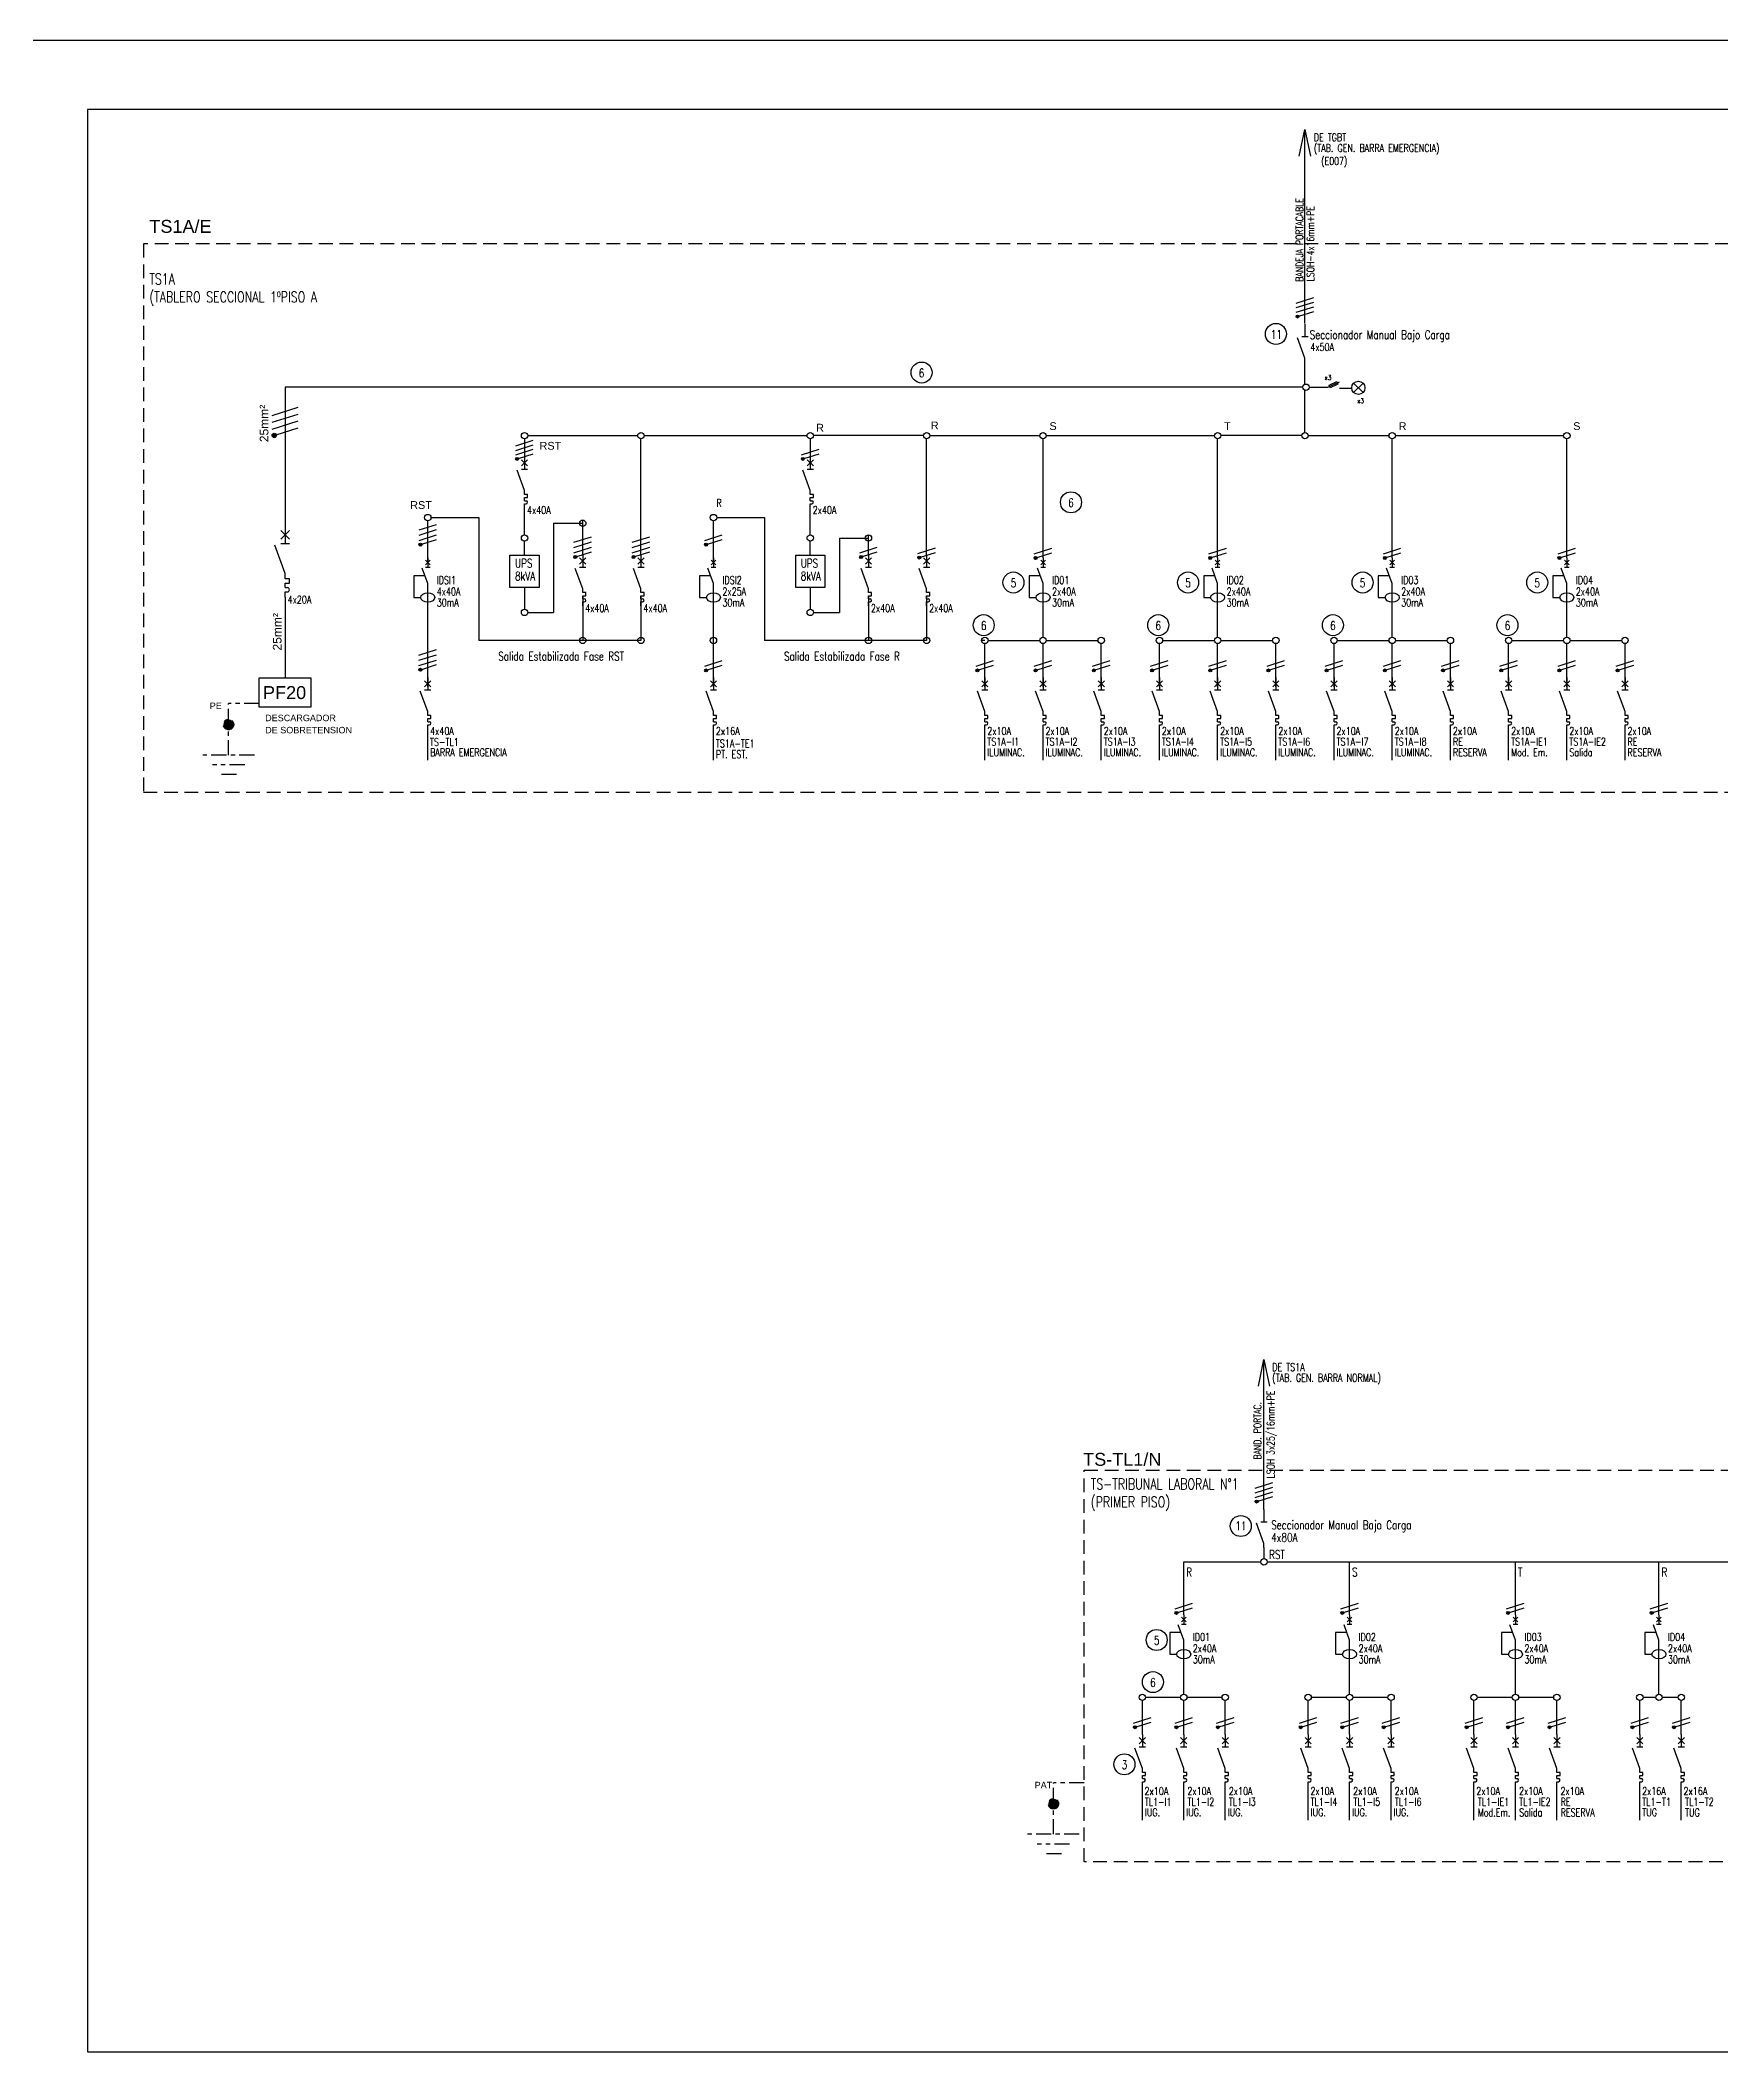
# Model space of a CAD drawing. Extents: x 2998 to 3854, y 1175 to 1727.
# Drawn here: x 3576.21 to 3615.19, y 1446.21 to 1492.87 of the extents above; entities that cross this region are included whole.
import ezdxf
from ezdxf.enums import TextEntityAlignment as Align

# ---------------------------------------------------------------- set-up
doc = ezdxf.new("R2010")
doc.units = 0
doc.linetypes.add('OCJ-ESQUEMAS UNIFILARES-CORREGIDOS IDO-REV.br$0$DASHED', pattern=[19.05, 12.7, -6.35])
doc.linetypes.add('OCJ-ESQUEMAS UNIFILARES-CORREGIDOS IDO-REV.br$0$EJE_5', pattern=[7.1, 5, -1, 0.1, -1])
for name, color, linetype in [('OCJ-ESQUEMAS UNIFILARES-CORREGIDOS IDO-REV.br$0$00-IE', 1, 'Continuous'), ('OCJ-ESQUEMAS UNIFILARES-CORREGIDOS IDO-REV.br$0$00-IE-CABLES', 10, 'Continuous'), ('OCJ-ESQUEMAS UNIFILARES-CORREGIDOS IDO-REV.br$0$01-ELE-APARATOS', 170, 'Continuous'), ('OCJ-ESQUEMAS UNIFILARES-CORREGIDOS IDO-REV.br$0$CABLES', 10, 'Continuous'), ('OCJ-ESQUEMAS UNIFILARES-CORREGIDOS IDO-REV.br$0$ELECTRIC', 4, 'Continuous'), ('OCJ-ESQUEMAS UNIFILARES-CORREGIDOS IDO-REV.br$0$NOMBRE DE PLANOS', 6, 'Continuous'), ('OCJ-ESQUEMAS UNIFILARES-CORREGIDOS IDO-REV.br$0$PAT', 80, 'Continuous'), ('OCJ-ESQUEMAS UNIFILARES-CORREGIDOS IDO-REV.br$0$TEXTO', 7, 'Continuous'), ('OCJ-ESQUEMAS UNIFILARES-CORREGIDOS IDO-REV.br$0$Textos', 4, 'Continuous')]:
    doc.layers.add(name, color=color, linetype=linetype)
doc.styles.add('OCJ-ESQUEMAS UNIFILARES-CORREGIDOS IDO-REV.br$0$ARIAL', font='arial.ttf', dxfattribs={"height": 0.2})
doc.styles.add('OCJ-ESQUEMAS UNIFILARES-CORREGIDOS IDO-REV.br$0$COTAS', font='sanss___.ttf', dxfattribs={"width": 0.7})
doc.styles.add('OCJ-ESQUEMAS UNIFILARES-CORREGIDOS IDO-REV.br$0$Electricidad', font='ROMANS.SHX', dxfattribs={"width": 0.75, "height": 0.175})
doc.styles.add('OCJ-ESQUEMAS UNIFILARES-CORREGIDOS IDO-REV.br$0$Standard', font='arial.ttf')

# ---------------------------------------------------------------- blocks, each defined once
blk = doc.blocks.new('OCJ-ESQUEMAS UNIFILARES-CORREGIDOS IDO-REV.br$0$Unif-Interruptor-Term')
for p, q in [((0, -1.013), (0.045, -1.013)), ((0, -1.103), (0.045, -1.103))]:
    blk.add_line(p, q)
for points in [[(-0.09, 0.177), (0.09, -0.003)], [(-0.09, -0.003), (0.09, 0.177)], [(0, 0.267), (0, -0.093)], [(0, -0.72), (-0.215, -0.128)], [(-0.09, -0.093), (0.09, -0.093)], [(0, -0.833), (0, -0.72)], [(0, -0.923), (0.09, -0.923), (0.09, -0.833), (0, -0.833)], [(0, -1.013), (0, -0.923)], [(0, -1.215), (0, -1.103)]]:
    blk.add_lwpolyline(points)
blk.add_arc((0.045, -1.058), 0.045, 270, 90)
blk = doc.blocks.new('OCJ-ESQUEMAS UNIFILARES-CORREGIDOS IDO-REV.br$0$Unif-Interruptor-Dif')
for points in [[(-0.068, 0.11), (0.068, -0.025)], [(-0.068, -0.025), (0.068, 0.11)], [(0, 0.177), (0, -0.093)], [(-0.081, -0.343), (-0.405, -0.343), (-0.405, -0.97), (-0.202, -0.97)], [(0, -0.565), (-0.162, -0.121)], [(-0.068, -0.093), (0.068, -0.093)], [(0, -1.308), (0, -0.565)]]:
    blk.add_lwpolyline(points)
blk.add_ellipse((0, -0.97), major_axis=(0.203, 0), ratio=0.670814)
blk = doc.blocks.new('OCJ-ESQUEMAS UNIFILARES-CORREGIDOS IDO-REV.br$0$A$C7AFF483F')
for points in [[(0, 0.09), (-0.172, 0.564)], [(-0.072, 0.592), (0.072, 0.592)], [(0, 0.88), (0, 0.592)], [(0, 0), (0, 0.09)]]:
    blk.add_lwpolyline(points)
blk = doc.blocks.new('OCJ-ESQUEMAS UNIFILARES-CORREGIDOS IDO-REV.br$0$ITM')
at = {"layer": 'OCJ-ESQUEMAS UNIFILARES-CORREGIDOS IDO-REV.br$0$01-ELE-APARATOS'}
for p, q in [((0, 0.225), (0.05, 0.225)), ((0, 0.125), (0.05, 0.125))]:
    blk.add_line(p, q, dxfattribs=at)
for points in [[(-0.1, 1.55), (0.1, 1.35)], [(-0.1, 1.35), (0.1, 1.55)], [(0, 1.65), (0, 1.25)], [(0, 0.55), (-0.239, 1.208)], [(-0.1, 1.25), (0.1, 1.25)], [(0, 0.425), (0, 0.55)], [(0, 0.325), (0.1, 0.325), (0.1, 0.425), (0, 0.425)], [(0, 0.225), (0, 0.325)], [(0, 0), (0, 0.125)]]:
    blk.add_lwpolyline(points, dxfattribs=at)
blk.add_arc((0.05, 0.175), 0.05, 270, 90, dxfattribs=at)

msp = doc.modelspace()

# ---------------------------------------------------------------- hatches: boundary and pattern name
at = {"layer": 'OCJ-ESQUEMAS UNIFILARES-CORREGIDOS IDO-REV.br$0$00-IE-CABLES'}
for points in [[(3605.344, 1486.445, 1), (3605.399, 1486.484, 1)], [(3587.241, 1483.141, 1), (3587.296, 1483.18, 1)], [(3593.869, 1483.141, 1), (3593.924, 1483.18, 1)], [(3584.997, 1481.152, 1), (3585.051, 1481.192, 1)], [(3591.624, 1481.152, 1), (3591.679, 1481.192, 1)], [(3588.591, 1480.865, 1), (3588.646, 1480.905, 1)], [(3589.941, 1480.865, 1), (3589.996, 1480.905, 1)], [(3595.219, 1480.865, 1), (3595.274, 1480.905, 1)], [(3596.569, 1480.851, 1), (3596.624, 1480.891, 1)], [(3599.269, 1480.843, 1), (3599.324, 1480.883, 1)], [(3603.319, 1480.843, 1), (3603.374, 1480.883, 1)], [(3607.369, 1480.843, 1), (3607.424, 1480.883, 1)], [(3611.419, 1480.843, 1), (3611.474, 1480.883, 1)], [(3584.995, 1478.249, 1), (3585.05, 1478.289, 1)], [(3591.623, 1478.235, 1), (3591.678, 1478.275, 1)], [(3597.919, 1478.235, 1), (3597.974, 1478.275, 1)], [(3599.269, 1478.235, 1), (3599.324, 1478.275, 1)], [(3600.619, 1478.235, 1), (3600.674, 1478.275, 1)], [(3601.969, 1478.235, 1), (3602.024, 1478.275, 1)], [(3603.319, 1478.235, 1), (3603.374, 1478.275, 1)], [(3604.669, 1478.235, 1), (3604.724, 1478.275, 1)], [(3606.019, 1478.235, 1), (3606.074, 1478.275, 1)], [(3607.369, 1478.235, 1), (3607.424, 1478.275, 1)], [(3608.719, 1478.235, 1), (3608.774, 1478.275, 1)], [(3610.069, 1478.235, 1), (3610.124, 1478.275, 1)], [(3611.419, 1478.235, 1), (3611.474, 1478.275, 1)], [(3612.769, 1478.235, 1), (3612.824, 1478.275, 1)], [(3604.395, 1458.952, 1), (3604.449, 1458.992, 1)], [(3602.534, 1456.368, 1), (3602.588, 1456.408, 1)], [(3606.381, 1456.368, 1), (3606.435, 1456.408, 1)], [(3610.227, 1456.368, 1), (3610.282, 1456.408, 1)], [(3613.556, 1456.368, 1), (3613.611, 1456.408, 1)], [(3601.572, 1453.716, 1), (3601.627, 1453.756, 1)], [(3602.534, 1453.716, 1), (3602.588, 1453.756, 1)], [(3603.495, 1453.716, 1), (3603.55, 1453.756, 1)], [(3605.419, 1453.716, 1), (3605.473, 1453.756, 1)], [(3606.381, 1453.716, 1), (3606.435, 1453.756, 1)], [(3607.342, 1453.716, 1), (3607.397, 1453.756, 1)], [(3609.266, 1453.716, 1), (3609.32, 1453.756, 1)], [(3610.227, 1453.716, 1), (3610.282, 1453.756, 1)], [(3611.189, 1453.716, 1), (3611.244, 1453.756, 1)], [(3613.112, 1453.716, 1), (3613.167, 1453.756, 1)], [(3614.074, 1453.716, 1), (3614.129, 1453.756, 1)]]:
    msp.add_hatch(color=256, dxfattribs=at).paths.add_polyline_path(points)
at = {"layer": 'OCJ-ESQUEMAS UNIFILARES-CORREGIDOS IDO-REV.br$0$CABLES'}
msp.add_hatch(color=256, dxfattribs=at).paths.add_polyline_path([(3581.674, 1483.735, 1), (3581.593, 1483.676, 1)])
at = {"layer": 'OCJ-ESQUEMAS UNIFILARES-CORREGIDOS IDO-REV.br$0$PAT', "linetype": 'OCJ-ESQUEMAS UNIFILARES-CORREGIDOS IDO-REV.br$0$EJE_5', "ltscale": 0.07}
h = msp.add_hatch(color=256, dxfattribs=at)
h.paths.add_polyline_path([(3580.454, 1476.999), (3580.694, 1476.999, 1)])
h.paths.add_polyline_path([(3580.694, 1476.999), (3580.574, 1476.999), (3580.574, 1476.879, 0.414214)])
h.paths.add_polyline_path([(3580.574, 1476.999), (3580.454, 1476.999, 0.414214), (3580.574, 1476.879)])
h = msp.add_hatch(color=256, dxfattribs=at)
h.paths.add_polyline_path([(3599.589, 1451.961), (3599.829, 1451.961, 1)])
h.paths.add_polyline_path([(3599.829, 1451.961), (3599.709, 1451.961), (3599.709, 1451.841, 0.414214)])
h.paths.add_polyline_path([(3599.709, 1451.961), (3599.589, 1451.961, 0.414214), (3599.709, 1451.841)])

# ---------------------------------------------------------------- linework, layer by layer
msp.add_line((3181.411, 1492.874), (3854.061, 1492.874))
at = {"layer": 'OCJ-ESQUEMAS UNIFILARES-CORREGIDOS IDO-REV.br$0$00-IE'}
for p, q in [((3581.887, 1484.824), (3581.887, 1481.601)), ((3605.493, 1484.824), (3581.887, 1484.824)), ((3581.887, 1479.951), (3581.887, 1478.08))]:
    msp.add_line(p, q, dxfattribs=at)
for points in [[(3605.641, 1484.824), (3606.077, 1484.824), (3606.346, 1484.949)], [(3606.348, 1484.803), (3606.626, 1484.803)]]:
    msp.add_lwpolyline(points, dxfattribs=at)
msp.add_lwpolyline([(3606.101, 1484.871), (3606.282, 1484.954), (3606.309, 1484.896), (3606.128, 1484.813)], close=True, dxfattribs=at)
at = {"layer": 'OCJ-ESQUEMAS UNIFILARES-CORREGIDOS IDO-REV.br$0$00-IE-CABLES'}
for p, q in [((3605.543, 1486.305), (3605.543, 1490.805)), ((3605.543, 1484.895), (3605.543, 1485.406)), ((3605.543, 1483.776), (3605.543, 1484.754)), ((3587.44, 1483.627), (3587.44, 1483.001)), ((3587.514, 1483.701), (3590.066, 1483.701)), ((3590.14, 1480.925), (3590.14, 1483.627)), ((3590.214, 1483.701), (3593.993, 1483.701)), ((3594.068, 1483.627), (3594.068, 1483.001)), ((3596.693, 1483.701), (3594.142, 1483.701)), ((3596.768, 1480.925), (3596.768, 1483.627)), ((3596.842, 1483.701), (3599.393, 1483.701)), ((3599.468, 1480.867), (3599.468, 1483.627)), ((3599.468, 1481.801), (3599.468, 1483.627)), ((3599.542, 1483.701), (3603.443, 1483.701)), ((3599.542, 1483.701), (3600.143, 1483.701)), ((3603.518, 1480.867), (3603.518, 1483.627)), ((3605.468, 1483.701), (3603.592, 1483.701)), ((3605.617, 1483.701), (3607.493, 1483.701)), ((3607.568, 1480.867), (3607.568, 1483.627)), ((3607.642, 1483.701), (3611.543, 1483.701)), ((3611.618, 1480.867), (3611.618, 1483.627)), ((3585.195, 1480.725), (3585.195, 1481.727)), ((3585.269, 1481.801), (3586.38, 1481.801)), ((3586.38, 1481.801), (3586.38, 1478.951)), ((3587.44, 1481.4), (3587.44, 1482.102)), ((3588.115, 1481.668), (3588.79, 1481.668)), ((3588.115, 1481.668), (3588.115, 1479.6)), ((3588.79, 1480.925), (3588.79, 1481.742)), ((3591.823, 1480.725), (3591.823, 1481.727)), ((3591.897, 1481.801), (3593.008, 1481.801)), ((3593.008, 1481.801), (3593.008, 1478.951)), ((3594.068, 1481.4), (3594.068, 1482.102)), ((3587.44, 1480.925), (3587.44, 1481.252)), ((3594.068, 1480.925), (3594.068, 1481.252)), ((3594.743, 1481.326), (3595.418, 1481.326)), ((3594.743, 1481.326), (3594.743, 1479.6)), ((3595.418, 1480.925), (3595.418, 1481.4)), ((3587.44, 1480.175), (3587.44, 1479.674)), ((3588.79, 1479.975), (3588.79, 1478.951)), ((3590.14, 1479.975), (3590.14, 1478.951)), ((3594.068, 1480.175), (3594.068, 1479.674)), ((3595.418, 1479.975), (3595.418, 1478.951)), ((3596.768, 1479.975), (3596.768, 1478.951)), ((3599.468, 1479.025), (3599.468, 1479.827)), ((3603.518, 1479.025), (3603.518, 1479.827)), ((3607.568, 1479.025), (3607.568, 1479.827)), ((3611.618, 1479.025), (3611.618, 1479.827)), ((3585.194, 1477.875), (3585.195, 1479.679)), ((3587.514, 1479.6), (3588.115, 1479.6)), ((3591.822, 1477.875), (3591.823, 1479.679)), ((3594.142, 1479.6), (3594.743, 1479.6)), ((3590.14, 1478.951), (3586.38, 1478.951)), ((3588.79, 1478.951), (3588.716, 1478.951)), ((3590.14, 1478.951), (3590.066, 1478.951)), ((3590.14, 1478.951), (3590.066, 1478.951)), ((3591.822, 1477.875), (3591.822, 1478.877)), ((3596.768, 1478.951), (3593.008, 1478.951)), ((3595.418, 1478.951), (3595.343, 1478.951)), ((3596.768, 1478.951), (3596.693, 1478.951)), ((3596.768, 1478.951), (3596.693, 1478.951)), ((3598.118, 1478.951), (3598.043, 1478.951)), ((3598.118, 1477.875), (3598.118, 1478.877)), ((3598.192, 1478.951), (3599.393, 1478.951)), ((3599.468, 1477.875), (3599.468, 1478.877)), ((3599.542, 1478.951), (3600.743, 1478.951)), ((3600.818, 1477.875), (3600.818, 1478.877)), ((3602.168, 1477.875), (3602.168, 1478.877)), ((3602.242, 1478.951), (3603.443, 1478.951)), ((3603.518, 1477.875), (3603.518, 1478.877)), ((3603.592, 1478.951), (3604.793, 1478.951)), ((3604.868, 1477.875), (3604.868, 1478.877)), ((3606.218, 1477.875), (3606.218, 1478.877)), ((3606.292, 1478.951), (3607.493, 1478.951)), ((3607.568, 1477.875), (3607.568, 1478.877)), ((3607.642, 1478.951), (3608.843, 1478.951)), ((3608.918, 1477.875), (3608.918, 1478.877)), ((3610.268, 1477.875), (3610.268, 1478.877)), ((3610.342, 1478.951), (3611.543, 1478.951)), ((3611.618, 1477.875), (3611.618, 1478.877)), ((3611.692, 1478.951), (3612.893, 1478.951)), ((3612.968, 1477.875), (3612.968, 1478.877)), ((3585.194, 1476.174), (3585.194, 1476.976)), ((3591.822, 1476.174), (3591.822, 1476.976)), ((3598.118, 1476.174), (3598.118, 1476.976)), ((3599.468, 1476.174), (3599.468, 1476.976)), ((3600.818, 1476.174), (3600.818, 1476.976)), ((3602.168, 1476.174), (3602.168, 1476.976)), ((3603.518, 1476.174), (3603.518, 1476.976)), ((3604.868, 1476.174), (3604.868, 1476.976)), ((3606.218, 1476.174), (3606.218, 1476.976)), ((3607.568, 1476.174), (3607.568, 1476.976)), ((3608.918, 1476.174), (3608.918, 1476.976)), ((3610.268, 1476.174), (3610.268, 1476.976)), ((3611.618, 1476.174), (3611.618, 1476.976)), ((3612.968, 1476.174), (3612.968, 1476.976)), ((3604.593, 1458.79), (3604.593, 1462.271)), ((3604.593, 1457.909), (3604.593, 1457.648)), ((3602.732, 1456.348), (3602.732, 1457.574)), ((3602.732, 1457.574), (3604.519, 1457.574)), ((3604.667, 1457.574), (3624.349, 1457.574)), ((3606.579, 1456.348), (3606.579, 1457.574)), ((3610.426, 1456.348), (3610.426, 1457.574)), ((3613.755, 1456.348), (3613.755, 1457.574)), ((3602.732, 1454.506), (3602.732, 1455.307)), ((3606.579, 1454.506), (3606.579, 1455.307)), ((3610.426, 1454.506), (3610.426, 1455.307)), ((3613.755, 1454.506), (3613.755, 1455.307)), ((3601.771, 1453.569), (3601.771, 1454.357)), ((3601.845, 1454.431), (3602.658, 1454.431)), ((3602.732, 1453.569), (3602.732, 1454.357)), ((3602.806, 1454.431), (3603.62, 1454.431)), ((3603.694, 1453.569), (3603.694, 1454.357)), ((3605.617, 1453.569), (3605.617, 1454.357)), ((3605.692, 1454.431), (3606.505, 1454.431)), ((3606.579, 1453.569), (3606.579, 1454.357)), ((3606.653, 1454.431), (3607.467, 1454.431)), ((3607.541, 1453.569), (3607.541, 1454.357)), ((3609.464, 1453.569), (3609.464, 1454.357)), ((3609.538, 1454.431), (3610.352, 1454.431)), ((3610.426, 1453.569), (3610.426, 1454.357)), ((3610.5, 1454.431), (3611.314, 1454.431)), ((3611.388, 1453.569), (3611.388, 1454.357)), ((3613.311, 1453.569), (3613.311, 1454.357)), ((3613.385, 1454.431), (3613.681, 1454.431)), ((3613.829, 1454.431), (3614.199, 1454.431)), ((3614.273, 1453.569), (3614.273, 1454.357)), ((3601.771, 1451.581), (3601.771, 1452.383)), ((3602.732, 1451.581), (3602.732, 1452.383)), ((3603.694, 1451.581), (3603.694, 1452.383)), ((3605.617, 1451.581), (3605.617, 1452.383)), ((3606.579, 1451.581), (3606.579, 1452.383)), ((3607.541, 1451.581), (3607.541, 1452.383)), ((3609.464, 1451.581), (3609.464, 1452.383)), ((3610.426, 1451.581), (3610.426, 1452.383)), ((3611.388, 1451.581), (3611.388, 1452.383)), ((3613.311, 1451.581), (3613.311, 1452.383)), ((3614.273, 1451.581), (3614.273, 1452.383))]:
    msp.add_line(p, q, dxfattribs=at)
for points in [[(3605.412, 1490.187), (3605.543, 1490.805), (3605.673, 1490.187)], [(3605.339, 1486.778), (3605.746, 1486.907)], [(3605.339, 1486.67), (3605.746, 1486.799)], [(3605.339, 1486.562), (3605.746, 1486.691)], [(3605.403, 1486.475), (3605.746, 1486.583)], [(3587.236, 1483.466), (3587.643, 1483.594)], [(3587.236, 1483.358), (3587.643, 1483.486)], [(3587.236, 1483.258), (3587.643, 1483.387)], [(3587.3, 1483.171), (3587.643, 1483.279)], [(3593.864, 1483.258), (3594.271, 1483.387)], [(3593.928, 1483.171), (3594.271, 1483.279)], [(3584.992, 1481.514), (3585.399, 1481.643)], [(3584.992, 1481.392), (3585.399, 1481.521)], [(3584.992, 1481.27), (3585.399, 1481.399)], [(3585.056, 1481.182), (3585.399, 1481.291)], [(3588.586, 1481.227), (3588.993, 1481.356)], [(3588.586, 1481.105), (3588.993, 1481.234)], [(3589.936, 1481.227), (3590.343, 1481.356)], [(3589.936, 1481.105), (3590.343, 1481.234)], [(3591.62, 1481.27), (3592.027, 1481.399)], [(3591.684, 1481.182), (3592.027, 1481.291)], [(3588.586, 1480.983), (3588.993, 1481.112)], [(3588.65, 1480.895), (3588.993, 1481.004)], [(3589.936, 1480.983), (3590.343, 1481.112)], [(3590, 1480.895), (3590.343, 1481.004)], [(3595.214, 1480.983), (3595.621, 1481.112)], [(3595.278, 1480.895), (3595.621, 1481.004)], [(3596.564, 1480.969), (3596.971, 1481.098)], [(3596.628, 1480.881), (3596.971, 1480.99)], [(3599.264, 1480.961), (3599.671, 1481.089)], [(3599.328, 1480.873), (3599.671, 1480.981)], [(3603.314, 1480.961), (3603.721, 1481.089)], [(3603.378, 1480.873), (3603.721, 1480.981)], [(3607.364, 1480.961), (3607.771, 1481.089)], [(3607.428, 1480.873), (3607.771, 1480.981)], [(3611.414, 1480.961), (3611.821, 1481.089)], [(3611.478, 1480.873), (3611.821, 1480.981)], [(3584.991, 1478.611), (3585.398, 1478.74)], [(3584.991, 1478.489), (3585.398, 1478.618)], [(3584.991, 1478.367), (3585.398, 1478.496)], [(3585.055, 1478.279), (3585.398, 1478.388)], [(3591.619, 1478.353), (3592.026, 1478.482)], [(3597.914, 1478.353), (3598.321, 1478.482)], [(3599.264, 1478.353), (3599.671, 1478.482)], [(3600.614, 1478.353), (3601.021, 1478.482)], [(3601.964, 1478.353), (3602.371, 1478.482)], [(3603.314, 1478.353), (3603.721, 1478.482)], [(3604.664, 1478.353), (3605.071, 1478.482)], [(3606.014, 1478.353), (3606.421, 1478.482)], [(3607.364, 1478.353), (3607.771, 1478.482)], [(3608.714, 1478.353), (3609.121, 1478.482)], [(3610.064, 1478.353), (3610.471, 1478.482)], [(3611.414, 1478.353), (3611.821, 1478.482)], [(3612.764, 1478.353), (3613.171, 1478.482)], [(3591.683, 1478.265), (3592.026, 1478.374)], [(3597.978, 1478.265), (3598.321, 1478.374)], [(3599.328, 1478.265), (3599.671, 1478.374)], [(3600.678, 1478.265), (3601.021, 1478.374)], [(3602.028, 1478.265), (3602.371, 1478.374)], [(3603.378, 1478.265), (3603.721, 1478.374)], [(3604.728, 1478.265), (3605.071, 1478.374)], [(3606.078, 1478.265), (3606.421, 1478.374)], [(3607.428, 1478.265), (3607.771, 1478.374)], [(3608.778, 1478.265), (3609.121, 1478.374)], [(3610.128, 1478.265), (3610.471, 1478.374)], [(3611.478, 1478.265), (3611.821, 1478.374)], [(3612.828, 1478.265), (3613.171, 1478.374)], [(3604.462, 1461.653), (3604.593, 1462.271), (3604.724, 1461.653)], [(3604.39, 1459.286), (3604.797, 1459.414)], [(3604.39, 1459.178), (3604.797, 1459.306)], [(3604.39, 1459.07), (3604.797, 1459.198)], [(3604.454, 1458.982), (3604.797, 1459.09)], [(3602.529, 1456.486), (3602.936, 1456.615)], [(3602.593, 1456.398), (3602.936, 1456.507)], [(3606.376, 1456.486), (3606.783, 1456.615)], [(3606.44, 1456.398), (3606.783, 1456.507)], [(3610.222, 1456.486), (3610.629, 1456.615)], [(3610.287, 1456.398), (3610.629, 1456.507)], [(3613.551, 1456.486), (3613.958, 1456.615)], [(3613.616, 1456.398), (3613.958, 1456.507)], [(3601.567, 1453.834), (3601.974, 1453.963)], [(3601.631, 1453.746), (3601.974, 1453.855)], [(3602.529, 1453.834), (3602.936, 1453.963)], [(3602.593, 1453.746), (3602.936, 1453.855)], [(3603.491, 1453.834), (3603.898, 1453.963)], [(3603.555, 1453.746), (3603.898, 1453.855)], [(3605.414, 1453.834), (3605.821, 1453.963)], [(3605.478, 1453.746), (3605.821, 1453.855)], [(3606.376, 1453.834), (3606.783, 1453.963)], [(3606.44, 1453.746), (3606.783, 1453.855)], [(3607.337, 1453.834), (3607.744, 1453.963)], [(3607.402, 1453.746), (3607.744, 1453.855)], [(3609.261, 1453.834), (3609.668, 1453.963)], [(3609.325, 1453.746), (3609.668, 1453.855)], [(3610.222, 1453.834), (3610.629, 1453.963)], [(3610.287, 1453.746), (3610.629, 1453.855)], [(3611.184, 1453.834), (3611.591, 1453.963)], [(3611.249, 1453.746), (3611.591, 1453.855)], [(3613.108, 1453.834), (3613.515, 1453.963)], [(3613.172, 1453.746), (3613.515, 1453.855)], [(3614.069, 1453.834), (3614.476, 1453.963)], [(3614.134, 1453.746), (3614.476, 1453.855)]]:
    msp.add_lwpolyline(points, dxfattribs=at)
at = {"layer": 'OCJ-ESQUEMAS UNIFILARES-CORREGIDOS IDO-REV.br$0$00-IE-CABLES', "color": 3}
msp.add_lwpolyline([(3581.288, 1478.08), (3582.486, 1478.08), (3582.486, 1477.399), (3581.288, 1477.399)], close=True, dxfattribs=at)
at = {"layer": 'OCJ-ESQUEMAS UNIFILARES-CORREGIDOS IDO-REV.br$0$00-IE-CABLES'}
for centre, radius in [((3605.371, 1486.464), 0.0338), ((3605.567, 1484.824), 0.0741), ((3587.44, 1483.701), 0.0741), ((3590.14, 1483.701), 0.0741), ((3594.068, 1483.701), 0.0741), ((3596.768, 1483.701), 0.0741), ((3599.468, 1483.701), 0.0741), ((3603.518, 1483.701), 0.0741), ((3605.543, 1483.701), 0.0741), ((3607.568, 1483.701), 0.0741), ((3611.618, 1483.701), 0.0741), ((3587.268, 1483.16), 0.0338), ((3593.896, 1483.16), 0.0338), ((3585.195, 1481.801), 0.0741), ((3588.79, 1481.668), 0.0741), ((3591.823, 1481.801), 0.0741), ((3585.024, 1481.172), 0.0338), ((3587.44, 1481.326), 0.0741), ((3591.652, 1481.172), 0.0338), ((3594.068, 1481.326), 0.0741), ((3595.418, 1481.326), 0.0741), ((3588.618, 1480.885), 0.0338), ((3589.968, 1480.885), 0.0338), ((3595.246, 1480.885), 0.0338), ((3596.596, 1480.871), 0.0338), ((3599.296, 1480.863), 0.0338), ((3603.346, 1480.863), 0.0338), ((3607.396, 1480.863), 0.0338), ((3611.446, 1480.863), 0.0338), ((3587.44, 1479.6), 0.0741), ((3594.068, 1479.6), 0.0741), ((3588.79, 1478.951), 0.0741), ((3590.14, 1478.951), 0.0741), ((3590.14, 1478.951), 0.0741), ((3591.822, 1478.951), 0.0741), ((3595.418, 1478.951), 0.0741), ((3596.768, 1478.951), 0.0741), ((3596.768, 1478.951), 0.0741), ((3598.118, 1478.951), 0.0741), ((3599.468, 1478.951), 0.0741), ((3600.818, 1478.951), 0.0741), ((3602.168, 1478.951), 0.0741), ((3603.518, 1478.951), 0.0741), ((3604.868, 1478.951), 0.0741), ((3606.218, 1478.951), 0.0741), ((3607.568, 1478.951), 0.0741), ((3608.918, 1478.951), 0.0741), ((3610.268, 1478.951), 0.0741), ((3611.618, 1478.951), 0.0741), ((3612.968, 1478.951), 0.0741), ((3585.023, 1478.269), 0.0338), ((3591.651, 1478.255), 0.0338), ((3597.946, 1478.255), 0.0338), ((3599.296, 1478.255), 0.0338), ((3600.646, 1478.255), 0.0338), ((3601.996, 1478.255), 0.0338), ((3603.346, 1478.255), 0.0338), ((3604.696, 1478.255), 0.0338), ((3606.046, 1478.255), 0.0338), ((3607.396, 1478.255), 0.0338), ((3608.746, 1478.255), 0.0338), ((3610.096, 1478.255), 0.0338), ((3611.446, 1478.255), 0.0338), ((3612.796, 1478.255), 0.0338), ((3604.422, 1458.972), 0.0338), ((3604.593, 1457.574), 0.0741), ((3602.561, 1456.388), 0.0338), ((3606.408, 1456.388), 0.0338), ((3610.255, 1456.388), 0.0338), ((3613.584, 1456.388), 0.0338), ((3601.771, 1454.431), 0.0741), ((3602.732, 1454.431), 0.0741), ((3603.694, 1454.431), 0.0741), ((3605.617, 1454.431), 0.0741), ((3606.579, 1454.431), 0.0741), ((3607.541, 1454.431), 0.0741), ((3609.464, 1454.431), 0.0741), ((3610.426, 1454.431), 0.0741), ((3611.388, 1454.431), 0.0741), ((3613.311, 1454.431), 0.0741), ((3613.755, 1454.431), 0.0741), ((3614.273, 1454.431), 0.0741), ((3601.599, 1453.736), 0.0338), ((3602.561, 1453.736), 0.0338), ((3603.523, 1453.736), 0.0338), ((3605.446, 1453.736), 0.0338), ((3606.408, 1453.736), 0.0338), ((3607.37, 1453.736), 0.0338), ((3609.293, 1453.736), 0.0338), ((3610.255, 1453.736), 0.0338), ((3611.216, 1453.736), 0.0338), ((3613.14, 1453.736), 0.0338), ((3614.101, 1453.736), 0.0338)]:
    msp.add_circle(centre, radius, dxfattribs=at)
at = {"layer": 'OCJ-ESQUEMAS UNIFILARES-CORREGIDOS IDO-REV.br$0$01-ELE-APARATOS'}
for p, q in [((3606.891, 1484.7), (3606.673, 1484.918)), ((3606.673, 1484.7), (3606.891, 1484.918))]:
    msp.add_line(p, q, dxfattribs=at)
for points in [[(3587.777, 1480.175), (3587.102, 1480.175), (3587.102, 1480.925), (3587.777, 1480.925)], [(3594.405, 1480.175), (3593.73, 1480.175), (3593.73, 1480.925), (3594.405, 1480.925)]]:
    msp.add_lwpolyline(points, close=True, dxfattribs=at)
msp.add_circle((3606.782, 1484.809), 0.154, dxfattribs=at)
at = {"layer": 'OCJ-ESQUEMAS UNIFILARES-CORREGIDOS IDO-REV.br$0$CABLES'}
for points in [[(3581.586, 1484.171), (3582.189, 1484.362)], [(3581.586, 1484.011), (3582.189, 1484.202)], [(3581.586, 1483.851), (3582.189, 1484.042)], [(3581.681, 1483.721), (3582.189, 1483.882)]]:
    msp.add_lwpolyline(points, dxfattribs=at)
msp.add_circle((3581.633, 1483.706), 0.05, dxfattribs=at)
at = {"layer": 'OCJ-ESQUEMAS UNIFILARES-CORREGIDOS IDO-REV.br$0$ELECTRIC', "linetype": 'OCJ-ESQUEMAS UNIFILARES-CORREGIDOS IDO-REV.br$0$DASHED', "ltscale": 0.025}
for points in [[(3578.602, 1475.431), (3644.902, 1475.431), (3644.902, 1488.15), (3578.602, 1488.15)], [(3600.423, 1459.7), (3635.24, 1459.7), (3635.24, 1450.615), (3600.423, 1450.615)]]:
    msp.add_lwpolyline(points, close=True, dxfattribs=at)
at = {"layer": 'OCJ-ESQUEMAS UNIFILARES-CORREGIDOS IDO-REV.br$0$NOMBRE DE PLANOS'}
msp.add_lwpolyline([(3577.304, 1446.208), (3650.446, 1446.208), (3650.446, 1491.271), (3577.304, 1491.271)], close=True, dxfattribs=at)
at = {"layer": 'OCJ-ESQUEMAS UNIFILARES-CORREGIDOS IDO-REV.br$0$PAT', "linetype": 'OCJ-ESQUEMAS UNIFILARES-CORREGIDOS IDO-REV.br$0$EJE_5', "ltscale": 0.07}
for p, q in [((3581.288, 1477.485), (3580.574, 1477.485)), ((3580.574, 1477.015), (3580.574, 1477.485)), ((3580.574, 1476.29), (3580.574, 1476.999)), ((3581.174, 1476.29), (3579.974, 1476.29)), ((3580.949, 1476.065), (3580.199, 1476.065)), ((3580.762, 1475.84), (3580.387, 1475.84)), ((3600.423, 1452.448), (3599.709, 1452.448)), ((3599.709, 1451.978), (3599.709, 1452.448)), ((3599.709, 1451.253), (3599.709, 1451.961)), ((3600.309, 1451.253), (3599.109, 1451.253)), ((3600.084, 1451.028), (3599.334, 1451.028)), ((3599.896, 1450.803), (3599.521, 1450.803))]:
    msp.add_line(p, q, dxfattribs=at)
for centre in [(3580.574, 1476.999), (3580.574, 1476.999), (3599.709, 1451.961), (3599.709, 1451.961)]:
    msp.add_circle(centre, 0.12, dxfattribs=at)
at = {"layer": 'OCJ-ESQUEMAS UNIFILARES-CORREGIDOS IDO-REV.br$0$TEXTO'}
for centre in [(3604.87, 1486.06), (3596.65, 1485.165), (3600.116, 1482.154), (3598.781, 1480.294), (3602.831, 1480.294), (3606.881, 1480.294), (3610.931, 1480.294), (3598.091, 1479.304), (3602.141, 1479.304), (3606.191, 1479.304), (3610.241, 1479.304), (3604.055, 1458.405), (3602.104, 1455.761), (3602.016, 1454.785), (3601.356, 1452.877)]:
    msp.add_circle(centre, 0.244, dxfattribs=at)

# ---------------------------------------------------------------- block references
at = {"layer": 'OCJ-ESQUEMAS UNIFILARES-CORREGIDOS IDO-REV.br$0$01-ELE-APARATOS'}
for name, p in [('OCJ-ESQUEMAS UNIFILARES-CORREGIDOS IDO-REV.br$0$A$C7AFF483F', (3605.543, 1485.406)), ('OCJ-ESQUEMAS UNIFILARES-CORREGIDOS IDO-REV.br$0$ITM', (3581.887, 1479.951)), ('OCJ-ESQUEMAS UNIFILARES-CORREGIDOS IDO-REV.br$0$A$C7AFF483F', (3604.593, 1457.909))]:
    msp.add_blockref(name, p, dxfattribs=at)
at = {"layer": 'OCJ-ESQUEMAS UNIFILARES-CORREGIDOS IDO-REV.br$0$01-ELE-APARATOS', "xscale": 0.7999999999999545, "yscale": 0.7999999999999545, "zscale": 0.7999999999999545}
for name, p in [('OCJ-ESQUEMAS UNIFILARES-CORREGIDOS IDO-REV.br$0$Unif-Interruptor-Term', (3587.44, 1483.001)), ('OCJ-ESQUEMAS UNIFILARES-CORREGIDOS IDO-REV.br$0$Unif-Interruptor-Term', (3594.068, 1483.001)), ('OCJ-ESQUEMAS UNIFILARES-CORREGIDOS IDO-REV.br$0$Unif-Interruptor-Dif', (3585.195, 1480.725)), ('OCJ-ESQUEMAS UNIFILARES-CORREGIDOS IDO-REV.br$0$Unif-Interruptor-Term', (3588.79, 1480.725)), ('OCJ-ESQUEMAS UNIFILARES-CORREGIDOS IDO-REV.br$0$Unif-Interruptor-Term', (3590.14, 1480.725)), ('OCJ-ESQUEMAS UNIFILARES-CORREGIDOS IDO-REV.br$0$Unif-Interruptor-Dif', (3591.823, 1480.725)), ('OCJ-ESQUEMAS UNIFILARES-CORREGIDOS IDO-REV.br$0$Unif-Interruptor-Term', (3595.418, 1480.725)), ('OCJ-ESQUEMAS UNIFILARES-CORREGIDOS IDO-REV.br$0$Unif-Interruptor-Term', (3596.768, 1480.725)), ('OCJ-ESQUEMAS UNIFILARES-CORREGIDOS IDO-REV.br$0$Unif-Interruptor-Dif', (3599.468, 1480.725)), ('OCJ-ESQUEMAS UNIFILARES-CORREGIDOS IDO-REV.br$0$Unif-Interruptor-Dif', (3603.518, 1480.725)), ('OCJ-ESQUEMAS UNIFILARES-CORREGIDOS IDO-REV.br$0$Unif-Interruptor-Dif', (3607.568, 1480.725)), ('OCJ-ESQUEMAS UNIFILARES-CORREGIDOS IDO-REV.br$0$Unif-Interruptor-Dif', (3611.618, 1480.725)), ('OCJ-ESQUEMAS UNIFILARES-CORREGIDOS IDO-REV.br$0$Unif-Interruptor-Term', (3585.194, 1477.875)), ('OCJ-ESQUEMAS UNIFILARES-CORREGIDOS IDO-REV.br$0$Unif-Interruptor-Term', (3591.822, 1477.875)), ('OCJ-ESQUEMAS UNIFILARES-CORREGIDOS IDO-REV.br$0$Unif-Interruptor-Term', (3598.118, 1477.875)), ('OCJ-ESQUEMAS UNIFILARES-CORREGIDOS IDO-REV.br$0$Unif-Interruptor-Term', (3599.468, 1477.875)), ('OCJ-ESQUEMAS UNIFILARES-CORREGIDOS IDO-REV.br$0$Unif-Interruptor-Term', (3600.818, 1477.875)), ('OCJ-ESQUEMAS UNIFILARES-CORREGIDOS IDO-REV.br$0$Unif-Interruptor-Term', (3602.168, 1477.875)), ('OCJ-ESQUEMAS UNIFILARES-CORREGIDOS IDO-REV.br$0$Unif-Interruptor-Term', (3603.518, 1477.875)), ('OCJ-ESQUEMAS UNIFILARES-CORREGIDOS IDO-REV.br$0$Unif-Interruptor-Term', (3604.868, 1477.875)), ('OCJ-ESQUEMAS UNIFILARES-CORREGIDOS IDO-REV.br$0$Unif-Interruptor-Term', (3606.218, 1477.875)), ('OCJ-ESQUEMAS UNIFILARES-CORREGIDOS IDO-REV.br$0$Unif-Interruptor-Term', (3607.568, 1477.875)), ('OCJ-ESQUEMAS UNIFILARES-CORREGIDOS IDO-REV.br$0$Unif-Interruptor-Term', (3608.918, 1477.875)), ('OCJ-ESQUEMAS UNIFILARES-CORREGIDOS IDO-REV.br$0$Unif-Interruptor-Term', (3610.268, 1477.875)), ('OCJ-ESQUEMAS UNIFILARES-CORREGIDOS IDO-REV.br$0$Unif-Interruptor-Term', (3611.618, 1477.875)), ('OCJ-ESQUEMAS UNIFILARES-CORREGIDOS IDO-REV.br$0$Unif-Interruptor-Term', (3612.968, 1477.875)), ('OCJ-ESQUEMAS UNIFILARES-CORREGIDOS IDO-REV.br$0$Unif-Interruptor-Dif', (3602.732, 1456.206)), ('OCJ-ESQUEMAS UNIFILARES-CORREGIDOS IDO-REV.br$0$Unif-Interruptor-Dif', (3606.579, 1456.206)), ('OCJ-ESQUEMAS UNIFILARES-CORREGIDOS IDO-REV.br$0$Unif-Interruptor-Dif', (3610.426, 1456.206)), ('OCJ-ESQUEMAS UNIFILARES-CORREGIDOS IDO-REV.br$0$Unif-Interruptor-Dif', (3613.755, 1456.206)), ('OCJ-ESQUEMAS UNIFILARES-CORREGIDOS IDO-REV.br$0$Unif-Interruptor-Term', (3601.771, 1453.356)), ('OCJ-ESQUEMAS UNIFILARES-CORREGIDOS IDO-REV.br$0$Unif-Interruptor-Term', (3602.732, 1453.356)), ('OCJ-ESQUEMAS UNIFILARES-CORREGIDOS IDO-REV.br$0$Unif-Interruptor-Term', (3603.694, 1453.356)), ('OCJ-ESQUEMAS UNIFILARES-CORREGIDOS IDO-REV.br$0$Unif-Interruptor-Term', (3605.617, 1453.356)), ('OCJ-ESQUEMAS UNIFILARES-CORREGIDOS IDO-REV.br$0$Unif-Interruptor-Term', (3606.579, 1453.356)), ('OCJ-ESQUEMAS UNIFILARES-CORREGIDOS IDO-REV.br$0$Unif-Interruptor-Term', (3607.541, 1453.356)), ('OCJ-ESQUEMAS UNIFILARES-CORREGIDOS IDO-REV.br$0$Unif-Interruptor-Term', (3609.464, 1453.356)), ('OCJ-ESQUEMAS UNIFILARES-CORREGIDOS IDO-REV.br$0$Unif-Interruptor-Term', (3610.426, 1453.356)), ('OCJ-ESQUEMAS UNIFILARES-CORREGIDOS IDO-REV.br$0$Unif-Interruptor-Term', (3611.388, 1453.356)), ('OCJ-ESQUEMAS UNIFILARES-CORREGIDOS IDO-REV.br$0$Unif-Interruptor-Term', (3613.311, 1453.356)), ('OCJ-ESQUEMAS UNIFILARES-CORREGIDOS IDO-REV.br$0$Unif-Interruptor-Term', (3614.273, 1453.356))]:
    msp.add_blockref(name, p, dxfattribs=at)

# ---------------------------------------------------------------- texts
at = {"layer": 'OCJ-ESQUEMAS UNIFILARES-CORREGIDOS IDO-REV.br$0$TEXTO', "style": 'OCJ-ESQUEMAS UNIFILARES-CORREGIDOS IDO-REV.br$0$Electricidad', "width": 0.75}
for s, height, p in [('DE TGBT', 0.18, (3605.748, 1490.53)), ('(TAB. GEN. BARRA EMERGENCIA)', 0.18, (3605.748, 1490.282)), ('TS1A', 0.25, (3578.737, 1487.211)), ('(TABLERO SECCIONAL 1ºPISO A', 0.25, (3578.737, 1486.795)), ('11', 0.2, (3604.751, 1485.95)), ('Seccionador Manual Bajo Carga', 0.2, (3605.652, 1485.942)), ('4x50A', 0.18, (3605.668, 1485.665)), ('6', 0.2, (3596.586, 1485.055)), ('x3', 0.1118, (3606.003, 1484.992)), ('x3', 0.1118, (3606.758, 1484.453)), ('R', 0.18, (3591.893, 1482.048)), ('6', 0.2, (3600.052, 1482.044)), ('4x40A', 0.18, (3587.497, 1481.885)), ('2x40A', 0.18, (3594.125, 1481.885)), ('UPS ', 0.2, (3587.219, 1480.641)), ('UPS ', 0.2, (3593.846, 1480.641)), ('IDSI1', 0.18, (3585.404, 1480.259)), ('8kVA', 0.2, (3587.219, 1480.344)), ('IDSI2', 0.18, (3592.032, 1480.259)), ('8kVA', 0.2, (3593.846, 1480.344)), ('5', 0.2, (3598.717, 1480.184)), ('ID01', 0.18, (3599.677, 1480.259)), ('5', 0.2, (3602.767, 1480.184)), ('ID02', 0.18, (3603.727, 1480.259)), ('5', 0.2, (3606.817, 1480.184)), ('ID03', 0.18, (3607.777, 1480.259)), ('5', 0.2, (3610.867, 1480.184)), ('ID04', 0.18, (3611.827, 1480.259)), ('4x20A', 0.18, (3581.944, 1479.808)), ('4x40A', 0.18, (3585.404, 1479.995)), ('30mA', 0.18, (3585.404, 1479.738)), ('4x40A', 0.18, (3588.847, 1479.609)), ('4x40A', 0.18, (3590.197, 1479.609)), ('2x25A', 0.18, (3592.032, 1479.995)), ('30mA', 0.18, (3592.032, 1479.738)), ('2x40A', 0.18, (3595.475, 1479.609)), ('2x40A', 0.18, (3596.825, 1479.609)), ('2x40A', 0.18, (3599.677, 1479.995)), ('30mA', 0.18, (3599.677, 1479.738)), ('2x40A', 0.18, (3603.727, 1479.995)), ('30mA', 0.18, (3603.727, 1479.738)), ('2x40A', 0.18, (3607.777, 1479.995)), ('30mA', 0.18, (3607.777, 1479.738)), ('2x40A', 0.18, (3611.827, 1479.995)), ('30mA', 0.18, (3611.827, 1479.738)), ('6', 0.2, (3598.027, 1479.194)), ('6', 0.2, (3602.077, 1479.194)), ('6', 0.2, (3606.127, 1479.194)), ('6', 0.2, (3610.177, 1479.194)), ('Salida Estabilizada Fase RST', 0.2, (3586.83, 1478.483)), ('Salida Estabilizada Fase R', 0.2, (3593.458, 1478.483)), ('TS-TL1', 0.18, (3585.247, 1476.502)), ('4x40A', 0.18, (3585.251, 1476.759)), ('TS1A-TE1', 0.18, (3591.879, 1476.47)), ('2x16A', 0.18, (3591.879, 1476.759)), ('TS1A-I1', 0.18, (3598.175, 1476.51)), ('2x10A', 0.18, (3598.175, 1476.759)), ('TS1A-I2', 0.18, (3599.525, 1476.51)), ('2x10A', 0.18, (3599.525, 1476.759)), ('TS1A-I3', 0.18, (3600.875, 1476.51)), ('2x10A', 0.18, (3600.875, 1476.759)), ('TS1A-I4', 0.18, (3602.225, 1476.51)), ('2x10A', 0.18, (3602.225, 1476.759)), ('TS1A-I5', 0.18, (3603.575, 1476.51)), ('2x10A', 0.18, (3603.575, 1476.759)), ('TS1A-I6', 0.18, (3604.925, 1476.51)), ('2x10A', 0.18, (3604.925, 1476.759)), ('TS1A-I7', 0.18, (3606.275, 1476.51)), ('2x10A', 0.18, (3606.275, 1476.759)), ('TS1A-I8', 0.18, (3607.625, 1476.51)), ('2x10A', 0.18, (3607.625, 1476.759)), ('2x10A', 0.18, (3608.975, 1476.759)), ('RE', 0.18, (3608.975, 1476.51)), ('TS1A-IE1', 0.18, (3610.325, 1476.51)), ('2x10A', 0.18, (3610.325, 1476.759)), ('TS1A-IE2', 0.18, (3611.675, 1476.51)), ('2x10A', 0.18, (3611.675, 1476.759)), ('2x10A', 0.18, (3613.025, 1476.759)), ('RE', 0.18, (3613.025, 1476.51)), ('BARRA EMERGENCIA', 0.18, (3585.251, 1476.262)), ('PT. EST.', 0.18, (3591.879, 1476.221)), ('ILUMINAC.', 0.18, (3598.175, 1476.262)), ('ILUMINAC.', 0.18, (3599.525, 1476.262)), ('ILUMINAC.', 0.18, (3600.875, 1476.262)), ('ILUMINAC.', 0.18, (3602.225, 1476.262)), ('ILUMINAC.', 0.18, (3603.575, 1476.262)), ('ILUMINAC.', 0.18, (3604.925, 1476.262)), ('ILUMINAC.', 0.18, (3606.275, 1476.262)), ('ILUMINAC.', 0.18, (3607.625, 1476.262)), ('RESERVA', 0.18, (3608.975, 1476.262)), ('Mod. Em.', 0.18, (3610.325, 1476.262)), ('Salida', 0.18, (3611.675, 1476.262)), ('RESERVA', 0.18, (3613.025, 1476.262)), ('DE TS1A', 0.18, (3604.784, 1462.001)), ('(TAB. GEN. BARRA NORMAL)', 0.18, (3604.784, 1461.753)), ('TS-TRIBUNAL LABORAL N°1', 0.25, (3600.575, 1459.255)), ('(PRIMER PISO)', 0.25, (3600.575, 1458.839)), ('11', 0.2, (3603.928, 1458.311)), ('Seccionador Manual Bajo Carga', 0.2, (3604.761, 1458.33)), ('4x80A', 0.2, (3604.761, 1458.039)), ('R', 0.2, (3602.79, 1457.237)), ('RST', 0.2, (3604.711, 1457.642)), ('S', 0.2, (3606.637, 1457.237)), ('T', 0.2, (3610.484, 1457.237)), ('R', 0.2, (3613.813, 1457.237)), ('5', 0.2, (3602.04, 1455.651)), ('2x40A', 0.18, (3602.941, 1455.475)), ('ID01', 0.18, (3602.941, 1455.74)), ('2x40A', 0.18, (3606.788, 1455.475)), ('ID02', 0.18, (3606.788, 1455.74)), ('2x40A', 0.18, (3610.635, 1455.475)), ('ID03', 0.18, (3610.635, 1455.74)), ('2x40A', 0.18, (3613.964, 1455.475)), ('ID04', 0.18, (3613.964, 1455.74)), ('30mA', 0.18, (3602.941, 1455.219)), ('30mA', 0.18, (3606.788, 1455.219)), ('30mA', 0.18, (3610.635, 1455.219)), ('30mA', 0.18, (3613.964, 1455.219)), ('6', 0.2, (3601.952, 1454.675)), ('3', 0.2, (3601.292, 1452.767)), ('2x10A', 0.18, (3601.823, 1452.166)), ('2x10A', 0.18, (3602.816, 1452.166)), ('2x10A', 0.18, (3603.777, 1452.166)), ('2x10A', 0.18, (3605.67, 1452.166)), ('2x10A', 0.18, (3606.662, 1452.166)), ('2x10A', 0.18, (3607.624, 1452.166)), ('2x10A', 0.18, (3609.517, 1452.166)), ('2x10A', 0.18, (3610.509, 1452.166)), ('2x10A', 0.18, (3611.471, 1452.166)), ('2x16A', 0.18, (3613.364, 1452.166)), ('2x16A', 0.18, (3614.326, 1452.166)), ('TL1-I1', 0.18, (3601.828, 1451.917)), ('IUG.', 0.18, (3601.828, 1451.672)), ('IUG.', 0.18, (3602.789, 1451.672)), ('TL1-I2', 0.18, (3602.82, 1451.917)), ('IUG.', 0.18, (3603.751, 1451.672)), ('TL1-I3', 0.18, (3603.781, 1451.917)), ('TL1-I4', 0.18, (3605.674, 1451.917)), ('IUG.', 0.18, (3605.675, 1451.672)), ('IUG.', 0.18, (3606.636, 1451.672)), ('TL1-I5', 0.18, (3606.667, 1451.917)), ('IUG.', 0.18, (3607.598, 1451.672)), ('TL1-I6', 0.18, (3607.628, 1451.917)), ('TL1-IE1', 0.18, (3609.552, 1451.917)), ('Mod.Em.', 0.18, (3609.552, 1451.669)), ('TL1-IE2', 0.18, (3610.513, 1451.917)), ('Salida', 0.18, (3610.513, 1451.669)), ('RE', 0.18, (3611.475, 1451.917)), ('RESERVA', 0.18, (3611.475, 1451.669)), ('TL1-T1', 0.18, (3613.368, 1451.917)), ('TUG', 0.18, (3613.368, 1451.672)), ('TL1-T2', 0.18, (3614.36, 1451.917)), ('TUG', 0.18, (3614.36, 1451.669))]:
    msp.add_text(s, height=height, dxfattribs=at).set_placement(p)
msp.add_text('(E007)', height=0.175, dxfattribs=at).set_placement((3606.223, 1489.985), align=Align.CENTER)
for s, p in [('BANDEJA PORTACABLE', (3605.504, 1488.242)), ('LSOH-4x16mm+PE', (3605.758, 1488.153)), ('BAND. PORTAC.', (3604.529, 1460.614)), ('LSOH 3x25/16mm+PE', (3604.834, 1460.528))]:
    msp.add_text(s, height=0.175, rotation=90, dxfattribs=at).set_placement(p, align=Align.CENTER)
at = {"layer": 'OCJ-ESQUEMAS UNIFILARES-CORREGIDOS IDO-REV.br$0$TEXTO'}
for s, height, style, p in [('TS1A/E', 0.3, 'OCJ-ESQUEMAS UNIFILARES-CORREGIDOS IDO-REV.br$0$ARIAL', (3578.737, 1488.406)), ('R', 0.18, 'OCJ-ESQUEMAS UNIFILARES-CORREGIDOS IDO-REV.br$0$Standard', (3596.865, 1483.847)), ('S', 0.18, 'OCJ-ESQUEMAS UNIFILARES-CORREGIDOS IDO-REV.br$0$Standard', (3599.616, 1483.832)), ('T', 0.18, 'OCJ-ESQUEMAS UNIFILARES-CORREGIDOS IDO-REV.br$0$Standard', (3603.666, 1483.832)), ('R', 0.18, 'OCJ-ESQUEMAS UNIFILARES-CORREGIDOS IDO-REV.br$0$Standard', (3607.716, 1483.832)), ('S', 0.18, 'OCJ-ESQUEMAS UNIFILARES-CORREGIDOS IDO-REV.br$0$Standard', (3611.766, 1483.832)), ('RST', 0.18, 'OCJ-ESQUEMAS UNIFILARES-CORREGIDOS IDO-REV.br$0$Standard', (3587.788, 1483.376)), ('R', 0.18, 'OCJ-ESQUEMAS UNIFILARES-CORREGIDOS IDO-REV.br$0$Standard', (3594.204, 1483.795)), ('RST', 0.18, 'OCJ-ESQUEMAS UNIFILARES-CORREGIDOS IDO-REV.br$0$Standard', (3584.788, 1482.001)), ('PE', 0.15, 'OCJ-ESQUEMAS UNIFILARES-CORREGIDOS IDO-REV.br$0$ARIAL', (3580.138, 1477.358)), ('DESCARGADOR ', 0.15, 'OCJ-ESQUEMAS UNIFILARES-CORREGIDOS IDO-REV.br$0$ARIAL', (3581.424, 1477.077)), ('DE SOBRETENSION', 0.15, 'OCJ-ESQUEMAS UNIFILARES-CORREGIDOS IDO-REV.br$0$ARIAL', (3581.424, 1476.795)), ('TS-TL1/N', 0.3, 'OCJ-ESQUEMAS UNIFILARES-CORREGIDOS IDO-REV.br$0$ARIAL', (3600.398, 1459.802)), ('PAT', 0.15, 'OCJ-ESQUEMAS UNIFILARES-CORREGIDOS IDO-REV.br$0$ARIAL', (3599.273, 1452.321))]:
    msp.add_text(s, height=height, dxfattribs=dict(at, style=style)).set_placement(p)
at = {"layer": 'OCJ-ESQUEMAS UNIFILARES-CORREGIDOS IDO-REV.br$0$TEXTO', "style": 'OCJ-ESQUEMAS UNIFILARES-CORREGIDOS IDO-REV.br$0$ARIAL'}
for p in [(3581.499, 1483.984), (3581.803, 1479.151)]:
    msp.add_text('25mm²', height=0.2, rotation=90, dxfattribs=at).set_placement(p, align=Align.CENTER)
at = {"layer": 'OCJ-ESQUEMAS UNIFILARES-CORREGIDOS IDO-REV.br$0$Textos', "style": 'OCJ-ESQUEMAS UNIFILARES-CORREGIDOS IDO-REV.br$0$COTAS'}
msp.add_text('PF20', height=0.3, dxfattribs=at).set_placement((3581.373, 1477.59))

doc.saveas('drawing.dxf')
